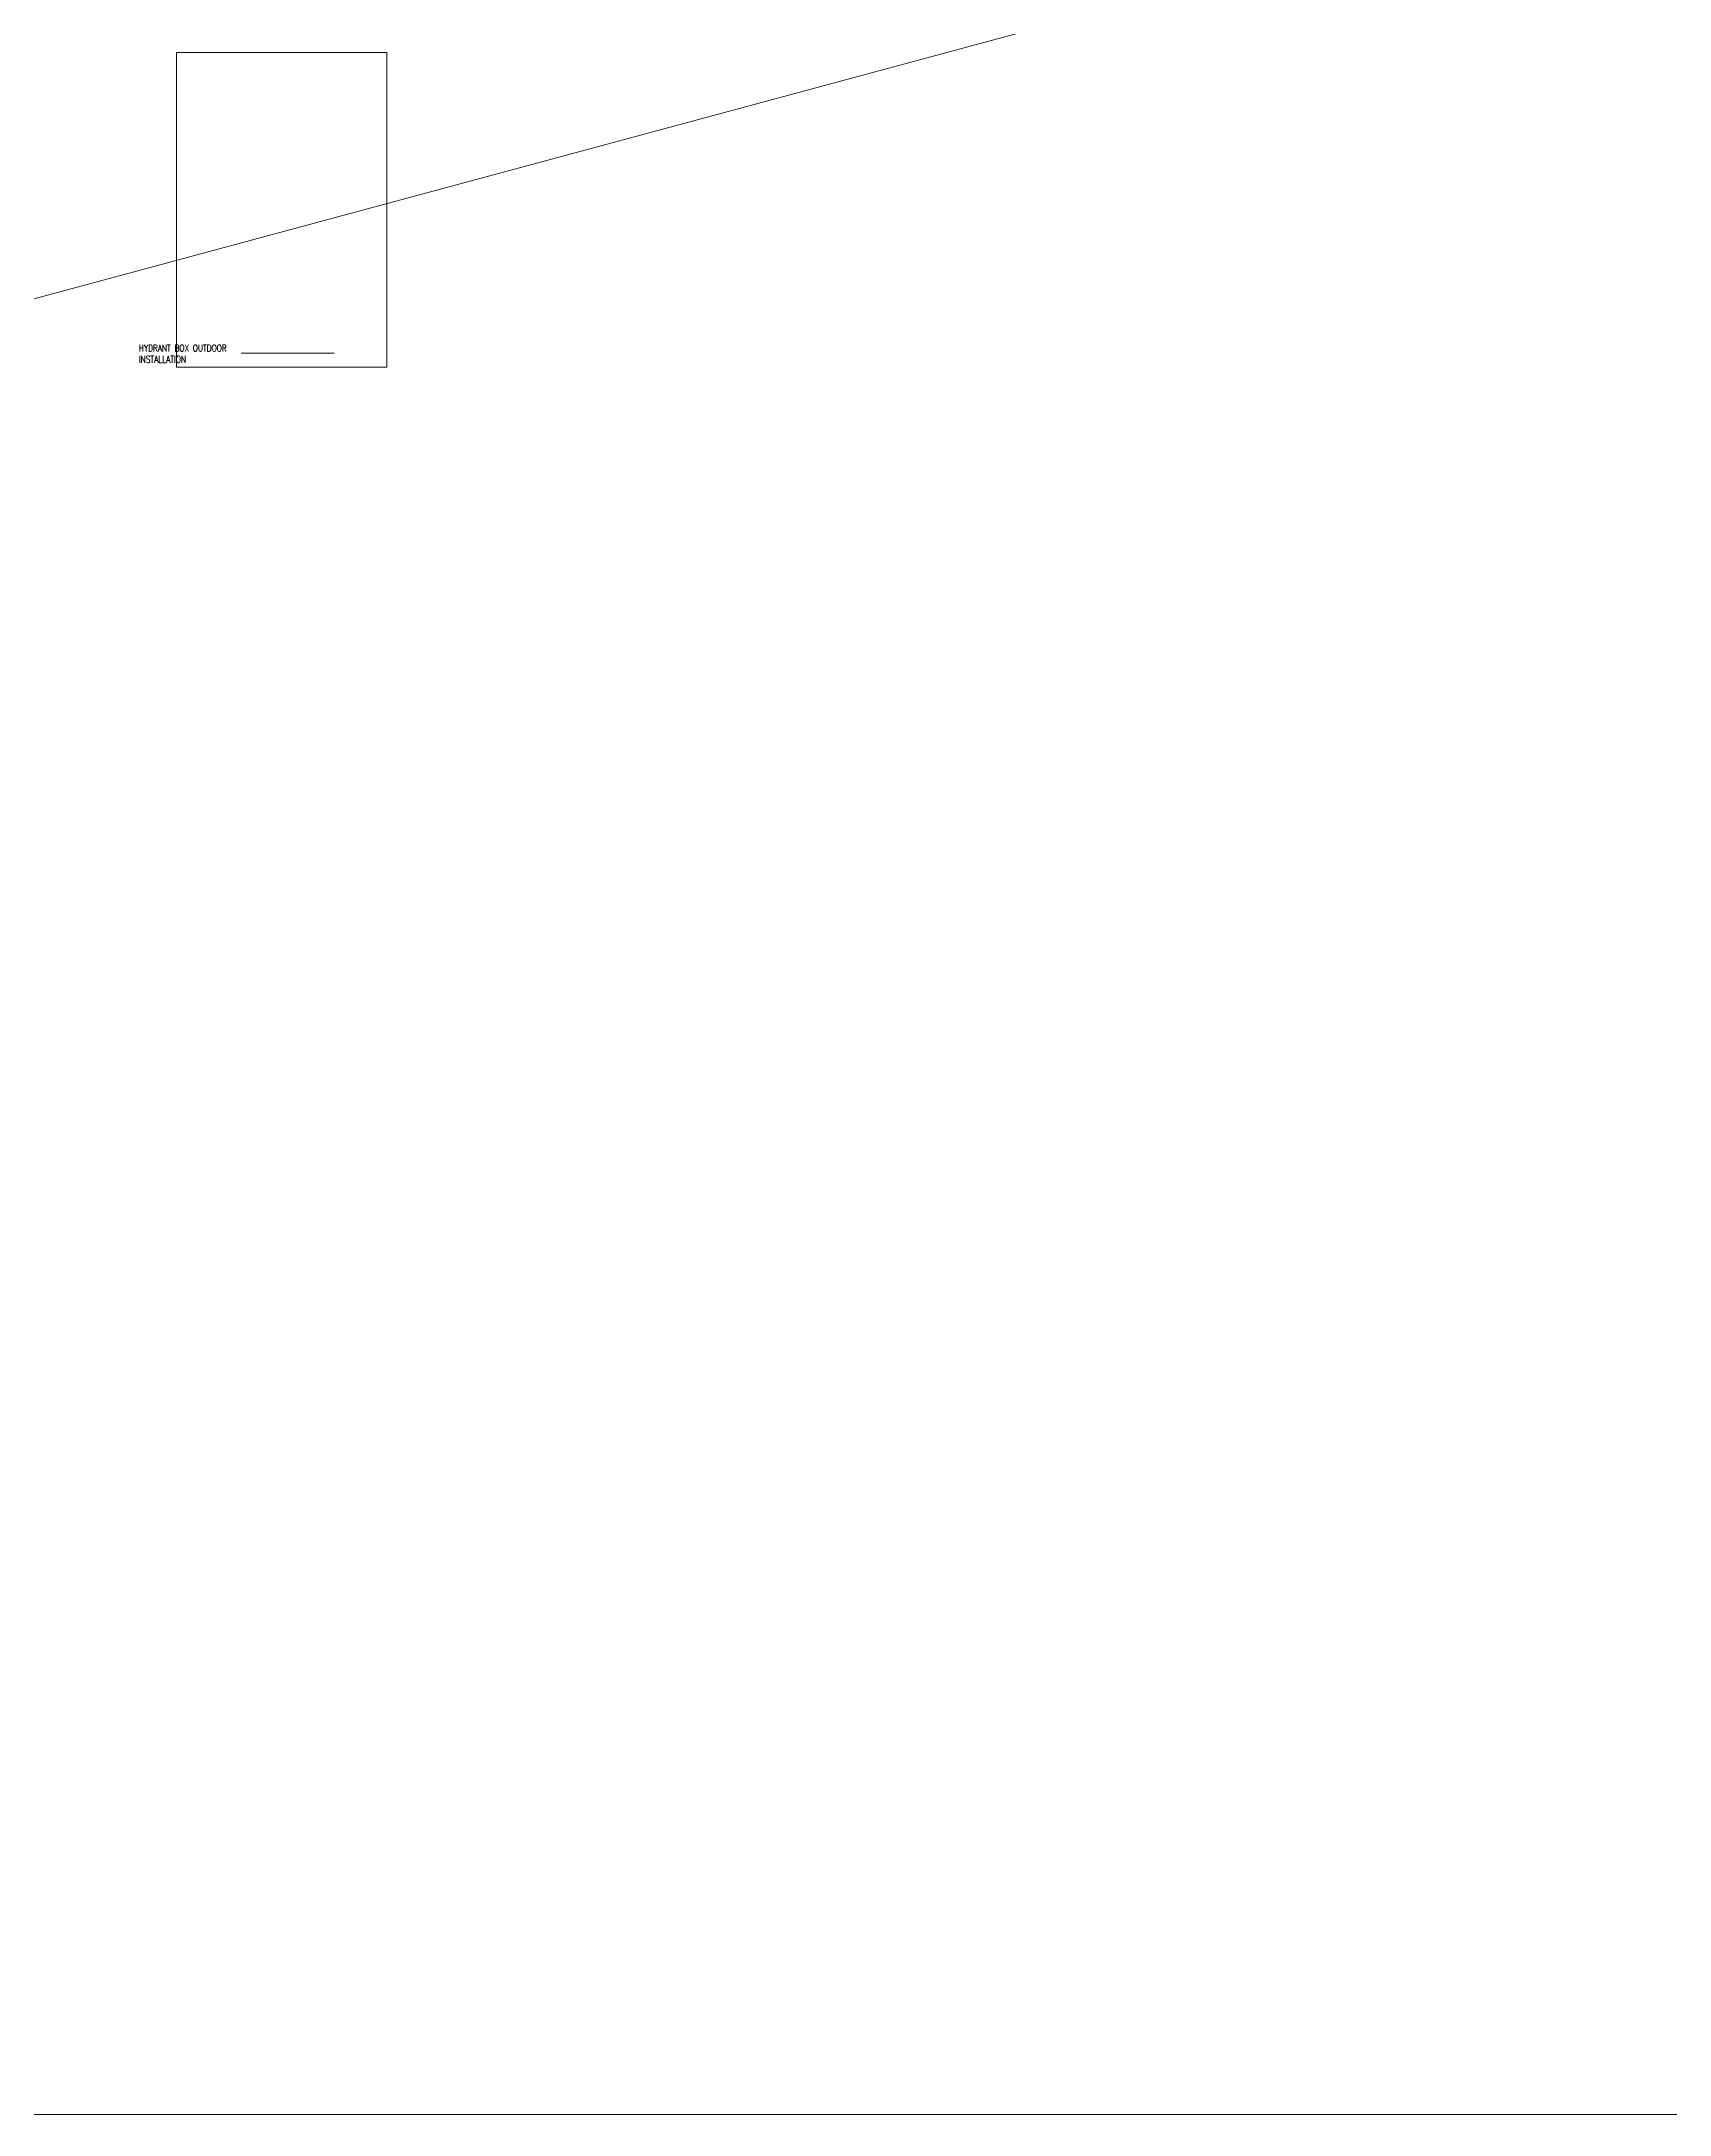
# Model space of a CAD drawing. Extents: x -29512 to 147477, y -5232 to 39709.
# Drawn here: x 140066 to 140518, y 9834 to 10408 of the extents above; entities that cross this region are included whole.
import ezdxf

# ---------------------------------------------------------------- set-up
doc = ezdxf.new("R2010")
doc.units = 0
doc.layers.get('0').update_dxf_attribs({"linetype": 'CONTINUOUS'})
doc.layers.add('FITTING', color=7, linetype='CONTINUOUS', lineweight=13)
doc.styles.add('Romans100', font='romans.shx', dxfattribs={"width": 0.8, "height": 200})

msp = doc.modelspace()

# ---------------------------------------------------------------- linework, layer by layer
at = {"layer": 'FITTING', "linetype": 'ByBlock', "ltscale": 0.5}
for p, q in [((142765.3225, 11065.4116), (138197.527, 9833.6398)), ((140121.7363, 10321.8992), (140147.4828, 10321.8992))]:
    msp.add_line(p, q, dxfattribs=at)
for points in [[(138197.527, 11065.4116), (142765.3225, 11065.4116), (142765.3225, 9833.6398), (138197.527, 9833.6398)], [(140103.7722, 10405.27), (140103.7722, 10318.0348), (140162.1082, 10318.0348), (140162.1082, 10405.27)]]:
    msp.add_lwpolyline(points, close=True, dxfattribs=at)

# ---------------------------------------------------------------- texts
at = {"color": 4, "insert": (140093.3201, 10321.7646), "char_height": 1.875, "width": 82.527542, "attachment_point": 4, "style": 'Romans100'}
msp.add_mtext('\\A1;HYDRANT BOX OUTDOOR\\PINSTALLATION}', dxfattribs=at)

doc.saveas('drawing.dxf')
